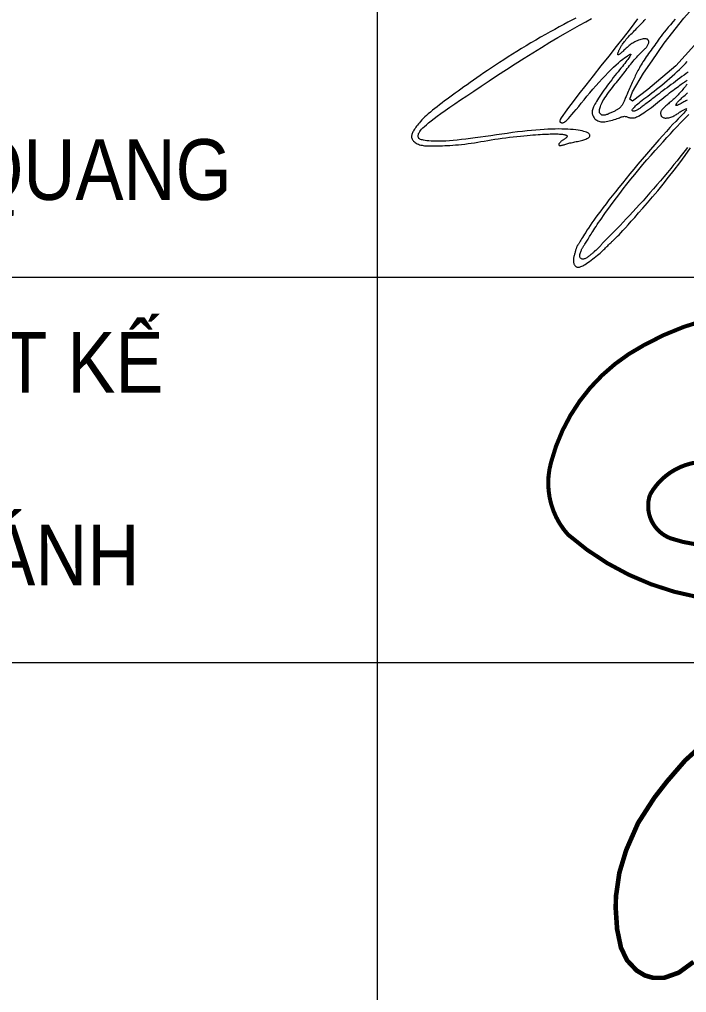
# Model space of a CAD drawing. Header units: millimetres. Extents: x 0 to 571985, y 0 to 2066666.
# Drawn here: x 568729.44 to 568738.02, y 2064994.55 to 2065007.06 of the extents above; entities that cross this region are included whole.
import ezdxf
from ezdxf.xclip import XClip

# ---------------------------------------------------------------- set-up
doc = ezdxf.new("R2010")
doc.units = ezdxf.units.MM
for name, pattern in [('ACAD_ISO10W100', [18.5, 12, -3, 0.5, -3]), ('CENTER', [3, 1.5, -0.5, 0.5, -0.5]), ('CENTER2', [1.125, 0.75, -0.125, 0.125, -0.125]), ('HIDDEN', [0.75, 0.5, -0.25]), ('Xref Grid (A1)$0$CENTER2', [1.125, 0.75, -0.125, 0.125, -0.125])]:
    doc.linetypes.add(name, pattern=pattern)
for name, color, linetype, lineweight in [('A-KY HIEU', 34, 'Continuous', 20), ('A-NET THAY', 125, 'Continuous', 18), ('A-TEXT', 7, 'Continuous', 18), ('boDnv', 54, 'Continuous', 25), ('E- RANH GIOI', 1, 'CENTER', 13)]:
    doc.layers.add(name, color=color, linetype=linetype, lineweight=lineweight)
for name, color, linetype in [('BoThamCo', 94, 'Continuous'), ('CDC.01.AXIS', 160, 'CENTER2'), ('ChiaLo', 128, 'CENTER'), ('datOlienke', 42, 'Continuous'), ('LogDg', 7, 'Continuous'), ('LoLK', 6, 'Continuous'), ('RANHGIOI', 2, 'HIDDEN'), ('TimDg', 222, 'Continuous'), ('ViaHeS', 32, 'Continuous'), ('Xref Grid (A1)$0$01.AXIS', 160, 'Xref Grid (A1)$0$CENTER2')]:
    doc.layers.add(name, color=color, linetype=linetype)
doc.styles.add('Arial', font='arial.ttf')
doc.styles.add('rms', font='romans.shx', dxfattribs={"width": 0.7, "bigfont": 'vns.shx'})
doc.linetypes.add('ADL', pattern='A,0.125,-0.15,["++",rms,S=0.5,R=0,X=0,Y=-0.2245],-1.35,1.125', length=2.75)

# ---------------------------------------------------------------- blocks, each defined once
blk = doc.blocks.new('dangquang')
for points in [[(-8.965, 4.068), (-9.061, 3.958), (-9.152, 3.85), (-9.238, 3.748), (-9.318, 3.65), (-9.392, 3.559), (-9.459, 3.474), (-9.52, 3.395), (-9.576, 3.321), (-9.628, 3.25), (-9.677, 3.183), (-9.724, 3.117), (-9.77, 3.052), (-9.816, 2.987), (-9.864, 2.921), (-9.912, 2.854), (-9.96, 2.787), (-10.008, 2.72), (-10.055, 2.653), (-10.101, 2.586), (-10.146, 2.521), (-10.188, 2.457), (-10.229, 2.395), (-10.266, 2.335), (-10.302, 2.276), (-10.336, 2.219), (-10.368, 2.163), (-10.398, 2.108), (-10.427, 2.054), (-10.454, 2.002), (-10.48, 1.95), (-10.505, 1.899), (-10.53, 1.848), (-10.554, 1.796), (-10.578, 1.744), (-10.602, 1.691), (-10.626, 1.636), (-10.651, 1.58), (-10.677, 1.521), (-10.704, 1.461), (-10.73, 1.401), (-10.757, 1.34), (-10.783, 1.281), (-10.808, 1.224), (-10.832, 1.169), (-10.855, 1.118), (-10.875, 1.071), (-10.895, 1.028), (-10.912, 0.988), (-10.929, 0.951), (-10.944, 0.917), (-10.959, 0.885), (-10.973, 0.855), (-10.986, 0.825), (-10.999, 0.797), (-11.013, 0.77), (-11.026, 0.743), (-11.039, 0.718), (-11.053, 0.694), (-11.067, 0.671), (-11.082, 0.65), (-11.097, 0.63), (-11.114, 0.611), (-11.131, 0.594), (-11.149, 0.578), (-11.169, 0.562), (-11.189, 0.548), (-11.211, 0.534), (-11.234, 0.52), (-11.258, 0.506), (-11.284, 0.492), (-11.31, 0.478), (-11.338, 0.463), (-11.367, 0.449), (-11.397, 0.434), (-11.428, 0.419), (-11.46, 0.404), (-11.492, 0.389), (-11.525, 0.374), (-11.558, 0.359), (-11.591, 0.345), (-11.624, 0.332), (-11.656, 0.32), (-11.687, 0.31), (-11.717, 0.303), (-11.745, 0.298), (-11.772, 0.296), (-11.796, 0.296), (-11.819, 0.3), (-11.839, 0.305), (-11.858, 0.313), (-11.875, 0.322), (-11.89, 0.333), (-11.904, 0.346), (-11.916, 0.36), (-11.926, 0.376), (-11.934, 0.393), (-11.939, 0.413), (-11.943, 0.436), (-11.943, 0.461), (-11.941, 0.49), (-11.936, 0.523), (-11.927, 0.56), (-11.916, 0.6), (-11.9, 0.644), (-11.881, 0.692), (-11.858, 0.744), (-11.831, 0.799), (-11.8, 0.856), (-11.764, 0.917), (-11.723, 0.981), (-11.679, 1.047), (-11.631, 1.114), (-11.581, 1.183), (-11.529, 1.252), (-11.476, 1.322), (-11.423, 1.39), (-11.369, 1.458), (-11.317, 1.523), (-11.266, 1.588), (-11.216, 1.651), (-11.167, 1.712), (-11.118, 1.773), (-11.071, 1.833), (-11.024, 1.893), (-10.978, 1.952), (-10.933, 2.011), (-10.889, 2.069), (-10.845, 2.128), (-10.8, 2.186), (-10.756, 2.243), (-10.711, 2.301), (-10.666, 2.358), (-10.619, 2.414), (-10.571, 2.47), (-10.523, 2.525), (-10.475, 2.579), (-10.427, 2.63), (-10.381, 2.679), (-10.337, 2.724), (-10.296, 2.766), (-10.258, 2.803), (-10.225, 2.836), (-10.194, 2.865), (-10.167, 2.89), (-10.143, 2.914), (-10.122, 2.936), (-10.102, 2.958), (-10.084, 2.981), (-10.067, 3.004), (-10.051, 3.03), (-10.036, 3.058), (-10.023, 3.087), (-10.013, 3.116), (-10.006, 3.144), (-10.002, 3.172), (-10.003, 3.199), (-10.008, 3.223), (-10.019, 3.244), (-10.035, 3.262), (-10.055, 3.277), (-10.081, 3.288), (-10.11, 3.296), (-10.143, 3.3), (-10.181, 3.3), (-10.221, 3.296), (-10.264, 3.288), (-10.31, 3.276), (-10.357, 3.261), (-10.405, 3.243), (-10.453, 3.223), (-10.5, 3.201), (-10.546, 3.178), (-10.589, 3.155), (-10.629, 3.132), (-10.667, 3.108), (-10.702, 3.085), (-10.735, 3.061), (-10.767, 3.036), (-10.797, 3.011), (-10.827, 2.986), (-10.857, 2.959), (-10.886, 2.931), (-10.916, 2.903), (-10.946, 2.874), (-10.975, 2.846), (-11.003, 2.818), (-11.031, 2.792), (-11.057, 2.767), (-11.083, 2.744), (-11.107, 2.724), (-11.13, 2.706), (-11.15, 2.691), (-11.169, 2.68), (-11.185, 2.672), (-11.198, 2.667), (-11.208, 2.667), (-11.216, 2.671), (-11.219, 2.679), (-11.22, 2.692), (-11.218, 2.707), (-11.213, 2.725), (-11.207, 2.746), (-11.199, 2.768), (-11.191, 2.79), (-11.182, 2.813), (-11.172, 2.836), (-11.162, 2.858), (-11.152, 2.881), (-11.141, 2.904), (-11.129, 2.927), (-11.117, 2.951), (-11.103, 2.976), (-11.088, 3.002), (-11.072, 3.03), (-11.053, 3.059), (-11.033, 3.09), (-11.01, 3.123), (-10.984, 3.158), (-10.955, 3.195), (-10.922, 3.235), (-10.886, 3.278), (-10.845, 3.325), (-10.801, 3.373), (-10.754, 3.423), (-10.706, 3.474), (-10.657, 3.524), (-10.608, 3.574), (-10.561, 3.623), (-10.515, 3.669), (-10.473, 3.712), (-10.433, 3.752), (-10.395, 3.789), (-10.36, 3.825), (-10.327, 3.858), (-10.296, 3.89), (-10.266, 3.922), (-10.237, 3.952), (-10.209, 3.981), (-10.182, 4.011), (-10.157, 4.039), (-10.132, 4.067)], [(-12.871, 4.111), (-13.021, 4.033), (-13.178, 3.949), (-13.344, 3.86), (-13.517, 3.767), (-13.695, 3.669), (-13.878, 3.567), (-14.064, 3.462), (-14.252, 3.355), (-14.441, 3.246), (-14.629, 3.136), (-14.814, 3.025), (-14.998, 2.914), (-15.178, 2.804), (-15.355, 2.693), (-15.529, 2.583), (-15.699, 2.475), (-15.864, 2.367), (-16.025, 2.261), (-16.18, 2.157), (-16.331, 2.055), (-16.477, 1.956), (-16.619, 1.858), (-16.756, 1.763), (-16.888, 1.67), (-17.016, 1.579), (-17.14, 1.491), (-17.26, 1.406), (-17.377, 1.322), (-17.49, 1.241), (-17.6, 1.162), (-17.708, 1.084), (-17.813, 1.007), (-17.916, 0.931), (-18.018, 0.856), (-18.119, 0.781), (-18.218, 0.707), (-18.314, 0.633), (-18.407, 0.561), (-18.496, 0.491), (-18.58, 0.422), (-18.659, 0.355), (-18.732, 0.29), (-18.799, 0.228), (-18.859, 0.168), (-18.913, 0.111), (-18.962, 0.056), (-19.007, 0.004), (-19.047, -0.045), (-19.084, -0.092), (-19.118, -0.136), (-19.149, -0.178), (-19.177, -0.218), (-19.203, -0.255), (-19.226, -0.291), (-19.247, -0.325), (-19.265, -0.358), (-19.281, -0.391), (-19.294, -0.422), (-19.305, -0.454), (-19.313, -0.485), (-19.318, -0.516), (-19.32, -0.547), (-19.317, -0.577), (-19.31, -0.607), (-19.299, -0.637), (-19.283, -0.667), (-19.261, -0.696), (-19.235, -0.724), (-19.204, -0.751), (-19.17, -0.777), (-19.132, -0.801), (-19.091, -0.823), (-19.047, -0.843), (-19.002, -0.859), (-18.955, -0.873), (-18.906, -0.884), (-18.856, -0.892), (-18.803, -0.898), (-18.748, -0.902), (-18.69, -0.905), (-18.63, -0.907), (-18.567, -0.908), (-18.5, -0.908), (-18.43, -0.908), (-18.356, -0.907), (-18.278, -0.906), (-18.195, -0.903), (-18.108, -0.9), (-18.015, -0.896), (-17.916, -0.891), (-17.812, -0.885), (-17.703, -0.878), (-17.589, -0.869), (-17.471, -0.859), (-17.35, -0.847), (-17.227, -0.834), (-17.101, -0.818), (-16.975, -0.801), (-16.848, -0.782), (-16.72, -0.761), (-16.591, -0.739), (-16.46, -0.716), (-16.327, -0.692), (-16.191, -0.669), (-16.052, -0.646), (-15.911, -0.625), (-15.765, -0.604), (-15.618, -0.585), (-15.47, -0.568), (-15.323, -0.551), (-15.178, -0.536), (-15.038, -0.522), (-14.904, -0.509), (-14.777, -0.498), (-14.659, -0.487), (-14.55, -0.478), (-14.447, -0.47), (-14.352, -0.463), (-14.262, -0.457), (-14.177, -0.451), (-14.097, -0.447), (-14.019, -0.443), (-13.945, -0.44), (-13.873, -0.438), (-13.804, -0.437), (-13.739, -0.437), (-13.676, -0.437), (-13.618, -0.438), (-13.563, -0.439), (-13.512, -0.442), (-13.466, -0.445), (-13.424, -0.448), (-13.385, -0.452), (-13.351, -0.457), (-13.321, -0.462), (-13.295, -0.468), (-13.272, -0.475), (-13.253, -0.482), (-13.237, -0.489), (-13.225, -0.497), (-13.216, -0.506), (-13.211, -0.515), (-13.208, -0.524), (-13.209, -0.534), (-13.212, -0.544), (-13.218, -0.554), (-13.226, -0.565), (-13.237, -0.576), (-13.25, -0.587), (-13.264, -0.599), (-13.28, -0.611), (-13.298, -0.624), (-13.317, -0.637), (-13.336, -0.65), (-13.356, -0.664), (-13.376, -0.678), (-13.397, -0.693), (-13.417, -0.708), (-13.436, -0.724), (-13.454, -0.739), (-13.472, -0.755), (-13.487, -0.77), (-13.501, -0.786), (-13.513, -0.802), (-13.523, -0.817), (-13.531, -0.831), (-13.536, -0.844), (-13.538, -0.856), (-13.537, -0.867), (-13.533, -0.875), (-13.525, -0.882), (-13.515, -0.887), (-13.501, -0.89), (-13.485, -0.892), (-13.465, -0.891), (-13.443, -0.888), (-13.419, -0.884), (-13.392, -0.878), (-13.363, -0.87), (-13.331, -0.861), (-13.298, -0.851), (-13.262, -0.839), (-13.224, -0.828), (-13.183, -0.816), (-13.141, -0.804), (-13.096, -0.792), (-13.049, -0.781), (-13.001, -0.77), (-12.951, -0.76), (-12.9, -0.75), (-12.848, -0.74), (-12.797, -0.729), (-12.746, -0.719), (-12.695, -0.708), (-12.645, -0.696), (-12.597, -0.683), (-12.552, -0.669), (-12.508, -0.655), (-12.468, -0.64), (-12.431, -0.623), (-12.399, -0.605), (-12.371, -0.587), (-12.347, -0.566), (-12.33, -0.545), (-12.318, -0.523), (-12.313, -0.501), (-12.315, -0.479), (-12.324, -0.456), (-12.341, -0.434), (-12.367, -0.412), (-12.401, -0.392), (-12.444, -0.372), (-12.495, -0.354), (-12.555, -0.336), (-12.622, -0.32), (-12.697, -0.305), (-12.78, -0.291), (-12.87, -0.279), (-12.966, -0.269), (-13.07, -0.26), (-13.18, -0.253), (-13.297, -0.247), (-13.419, -0.244), (-13.547, -0.243), (-13.681, -0.244), (-13.82, -0.247), (-13.965, -0.252), (-14.114, -0.26), (-14.27, -0.271), (-14.432, -0.284), (-14.602, -0.299), (-14.778, -0.317), (-14.962, -0.338), (-15.154, -0.361), (-15.355, -0.387), (-15.561, -0.415), (-15.772, -0.445), (-15.986, -0.475), (-16.199, -0.506), (-16.409, -0.536), (-16.616, -0.565), (-16.815, -0.592), (-17.006, -0.618), (-17.188, -0.641), (-17.362, -0.661), (-17.527, -0.679), (-17.684, -0.694), (-17.832, -0.706), (-17.972, -0.715), (-18.103, -0.721), (-18.227, -0.724), (-18.342, -0.724), (-18.448, -0.721), (-18.546, -0.717), (-18.635, -0.71), (-18.714, -0.702), (-18.783, -0.693), (-18.843, -0.684), (-18.892, -0.674), (-18.933, -0.663), (-18.966, -0.652), (-18.991, -0.64), (-19.011, -0.627), (-19.026, -0.613), (-19.038, -0.597), (-19.047, -0.58), (-19.054, -0.56), (-19.058, -0.538), (-19.06, -0.514), (-19.058, -0.487), (-19.051, -0.457), (-19.039, -0.424), (-19.021, -0.388), (-18.996, -0.348), (-18.963, -0.303), (-18.921, -0.255), (-18.869, -0.201), (-18.807, -0.141), (-18.734, -0.075), (-18.648, -0.003), (-18.549, 0.077), (-18.436, 0.164), (-18.308, 0.26), (-18.163, 0.365), (-18, 0.481), (-17.819, 0.607), (-17.617, 0.746), (-17.394, 0.898), (-17.148, 1.063), (-16.878, 1.244), (-16.583, 1.439), (-16.268, 1.647), (-15.937, 1.864), (-15.595, 2.087), (-15.247, 2.311), (-14.897, 2.534), (-14.55, 2.752), (-14.212, 2.961), (-13.886, 3.16), (-13.573, 3.346), (-13.275, 3.52), (-12.993, 3.682), (-12.727, 3.831), (-12.478, 3.967), (-12.248, 4.09)], [(-10.44, 4.082), (-10.586, 3.888), (-10.775, 3.642), (-11.01, 3.34), (-11.281, 2.995), (-11.576, 2.621), (-11.882, 2.233), (-12.187, 1.846), (-12.479, 1.475), (-12.744, 1.135), (-12.971, 0.841), (-13.151, 0.605), (-13.285, 0.423), (-13.381, 0.286), (-13.444, 0.189), (-13.481, 0.124), (-13.497, 0.082), (-13.499, 0.057), (-13.493, 0.042), (-13.484, 0.03), (-13.474, 0.02), (-13.461, 0.012), (-13.447, 0.006), (-13.431, 0.002), (-13.415, 0), (-13.397, 0), (-13.378, 0.002), (-13.357, 0.007), (-13.335, 0.015), (-13.31, 0.03), (-13.279, 0.051), (-13.244, 0.081), (-13.201, 0.122), (-13.15, 0.175), (-13.09, 0.242), (-13.019, 0.324), (-12.939, 0.42), (-12.851, 0.528), (-12.755, 0.646), (-12.652, 0.772), (-12.544, 0.904), (-12.431, 1.04), (-12.315, 1.178), (-12.196, 1.318), (-12.075, 1.456), (-11.955, 1.592), (-11.835, 1.724), (-11.717, 1.85), (-11.601, 1.971), (-11.49, 2.083), (-11.384, 2.186), (-11.285, 2.278), (-11.192, 2.36), (-11.106, 2.432), (-11.027, 2.495), (-10.957, 2.548), (-10.895, 2.592), (-10.841, 2.628), (-10.797, 2.655), (-10.762, 2.675), (-10.735, 2.688), (-10.717, 2.693), (-10.706, 2.692), (-10.703, 2.685), (-10.706, 2.671), (-10.714, 2.653), (-10.728, 2.629), (-10.746, 2.6), (-10.768, 2.566), (-10.795, 2.528), (-10.826, 2.486), (-10.861, 2.439), (-10.9, 2.388), (-10.943, 2.333), (-10.99, 2.274), (-11.04, 2.211), (-11.094, 2.145), (-11.15, 2.076), (-11.209, 2.004), (-11.269, 1.93), (-11.331, 1.852), (-11.394, 1.773), (-11.457, 1.692), (-11.52, 1.61), (-11.583, 1.526), (-11.645, 1.443), (-11.705, 1.36), (-11.764, 1.278), (-11.82, 1.197), (-11.873, 1.119), (-11.924, 1.045), (-11.97, 0.973), (-12.013, 0.906), (-12.052, 0.842), (-12.087, 0.783), (-12.118, 0.727), (-12.146, 0.675), (-12.169, 0.627), (-12.189, 0.582), (-12.204, 0.542), (-12.216, 0.505), (-12.224, 0.471), (-12.228, 0.439), (-12.229, 0.408), (-12.227, 0.379), (-12.222, 0.35), (-12.213, 0.32), (-12.202, 0.29), (-12.188, 0.259), (-12.171, 0.229), (-12.151, 0.199), (-12.129, 0.171), (-12.103, 0.144), (-12.074, 0.119), (-12.042, 0.097), (-12.007, 0.079), (-11.969, 0.063), (-11.928, 0.051), (-11.883, 0.043), (-11.836, 0.039), (-11.785, 0.038), (-11.731, 0.04), (-11.674, 0.047), (-11.613, 0.058), (-11.551, 0.072), (-11.487, 0.088), (-11.424, 0.107), (-11.362, 0.126), (-11.302, 0.146), (-11.247, 0.165), (-11.195, 0.184), (-11.15, 0.201), (-11.109, 0.215), (-11.073, 0.228), (-11.041, 0.238), (-11.012, 0.246), (-10.984, 0.251), (-10.958, 0.254), (-10.933, 0.253), (-10.907, 0.249), (-10.881, 0.242), (-10.855, 0.233), (-10.828, 0.224), (-10.8, 0.214), (-10.771, 0.205), (-10.741, 0.197), (-10.71, 0.192), (-10.678, 0.189), (-10.644, 0.189), (-10.607, 0.193), (-10.568, 0.201), (-10.527, 0.213), (-10.481, 0.23), (-10.432, 0.252), (-10.379, 0.279), (-10.321, 0.311), (-10.259, 0.349), (-10.193, 0.392), (-10.124, 0.439), (-10.051, 0.49), (-9.976, 0.545), (-9.899, 0.604), (-9.82, 0.665), (-9.739, 0.728), (-9.657, 0.793), (-9.575, 0.859), (-9.494, 0.925), (-9.414, 0.989), (-9.335, 1.053), (-9.26, 1.114), (-9.187, 1.171), (-9.119, 1.225), (-9.054, 1.274), (-8.993, 1.32), (-8.935, 1.363), (-8.88, 1.404), (-8.828, 1.441), (-8.779, 1.477), (-8.732, 1.51), (-8.687, 1.542), (-8.645, 1.572), (-8.605, 1.6), (-8.567, 1.627), (-8.532, 1.651), (-8.5, 1.673)], [(-8.496, 1.516), (-8.528, 1.474), (-8.562, 1.431), (-8.597, 1.388), (-8.632, 1.345), (-8.667, 1.303), (-8.704, 1.261), (-8.74, 1.219), (-8.778, 1.178), (-8.816, 1.138), (-8.854, 1.098), (-8.893, 1.058), (-8.932, 1.02), (-8.971, 0.982), (-9.01, 0.945), (-9.049, 0.91), (-9.087, 0.875), (-9.125, 0.841), (-9.162, 0.809), (-9.198, 0.778), (-9.232, 0.748), (-9.265, 0.72), (-9.297, 0.692), (-9.327, 0.666), (-9.355, 0.641), (-9.382, 0.617), (-9.407, 0.593), (-9.43, 0.571), (-9.451, 0.549), (-9.47, 0.528), (-9.486, 0.506), (-9.5, 0.485), (-9.513, 0.464), (-9.522, 0.442), (-9.53, 0.419), (-9.535, 0.396), (-9.537, 0.372), (-9.537, 0.349), (-9.534, 0.325), (-9.529, 0.303), (-9.521, 0.281), (-9.51, 0.262), (-9.496, 0.244), (-9.48, 0.228), (-9.46, 0.215), (-9.438, 0.204), (-9.414, 0.196), (-9.386, 0.191), (-9.357, 0.187), (-9.325, 0.187), (-9.291, 0.189), (-9.255, 0.194), (-9.217, 0.201), (-9.178, 0.21), (-9.138, 0.222), (-9.099, 0.236), (-9.059, 0.251), (-9.021, 0.268), (-8.984, 0.287), (-8.949, 0.307), (-8.915, 0.327), (-8.883, 0.349), (-8.853, 0.371), (-8.823, 0.392), (-8.793, 0.414), (-8.764, 0.434), (-8.735, 0.453), (-8.706, 0.471), (-8.677, 0.487), (-8.649, 0.502), (-8.621, 0.515), (-8.595, 0.526), (-8.57, 0.536), (-8.547, 0.545), (-8.526, 0.552), (-8.509, 0.557)], [(-8.512, 0.502), (-8.541, 0.47), (-8.58, 0.429), (-8.629, 0.378), (-8.69, 0.316), (-8.762, 0.243), (-8.846, 0.156), (-8.943, 0.056), (-9.051, -0.059), (-9.173, -0.19), (-9.307, -0.337), (-9.452, -0.498), (-9.605, -0.671), (-9.765, -0.853), (-9.93, -1.042), (-10.097, -1.235), (-10.263, -1.43), (-10.428, -1.625), (-10.588, -1.816), (-10.744, -2.004), (-10.894, -2.187), (-11.04, -2.366), (-11.18, -2.54), (-11.314, -2.709), (-11.442, -2.871), (-11.564, -3.028), (-11.679, -3.177), (-11.788, -3.32), (-11.89, -3.456), (-11.986, -3.585), (-12.075, -3.708), (-12.158, -3.824), (-12.235, -3.933), (-12.305, -4.035), (-12.369, -4.131), (-12.428, -4.219), (-12.48, -4.301), (-12.528, -4.376), (-12.57, -4.444), (-12.607, -4.505), (-12.639, -4.558), (-12.667, -4.604), (-12.69, -4.642), (-12.71, -4.675), (-12.727, -4.701), (-12.741, -4.724), (-12.753, -4.742), (-12.764, -4.759), (-12.773, -4.773), (-12.782, -4.787), (-12.791, -4.802), (-12.8, -4.817), (-12.808, -4.832), (-12.817, -4.849), (-12.825, -4.867), (-12.834, -4.886), (-12.842, -4.906), (-12.85, -4.929), (-12.859, -4.953), (-12.867, -4.978), (-12.874, -5.005), (-12.882, -5.033), (-12.89, -5.062), (-12.898, -5.092), (-12.906, -5.122), (-12.915, -5.153), (-12.923, -5.183), (-12.931, -5.214), (-12.939, -5.245), (-12.947, -5.275), (-12.953, -5.306), (-12.958, -5.336), (-12.962, -5.366), (-12.963, -5.396), (-12.963, -5.425), (-12.961, -5.453), (-12.957, -5.481), (-12.951, -5.508), (-12.943, -5.533), (-12.934, -5.557), (-12.923, -5.579), (-12.91, -5.598), (-12.897, -5.616), (-12.881, -5.631), (-12.864, -5.644), (-12.846, -5.654), (-12.826, -5.662), (-12.804, -5.666), (-12.78, -5.668), (-12.755, -5.667), (-12.727, -5.663), (-12.698, -5.656), (-12.665, -5.645), (-12.629, -5.631), (-12.59, -5.611), (-12.547, -5.588), (-12.5, -5.559), (-12.448, -5.525), (-12.391, -5.486), (-12.33, -5.442), (-12.267, -5.395), (-12.203, -5.347), (-12.14, -5.297), (-12.078, -5.247), (-12.019, -5.199), (-11.965, -5.154), (-11.916, -5.112), (-11.873, -5.074), (-11.833, -5.038), (-11.797, -5.005), (-11.764, -4.973), (-11.733, -4.943), (-11.703, -4.913), (-11.673, -4.883), (-11.643, -4.854), (-11.613, -4.824), (-11.583, -4.794), (-11.554, -4.765), (-11.525, -4.738), (-11.498, -4.711), (-11.472, -4.686), (-11.447, -4.664), (-11.424, -4.643), (-11.401, -4.622), (-11.377, -4.6), (-11.349, -4.574), (-11.316, -4.543), (-11.276, -4.503), (-11.228, -4.454), (-11.17, -4.393), (-11.1, -4.318), (-11.017, -4.229), (-10.922, -4.125), (-10.813, -4.004), (-10.69, -3.867), (-10.553, -3.712), (-10.401, -3.54), (-10.234, -3.348), (-10.051, -3.138), (-9.856, -2.91), (-9.65, -2.667), (-9.438, -2.41), (-9.221, -2.141), (-9.002, -1.862), (-8.786, -1.576), (-8.573, -1.283), (-8.368, -0.987)], [(-8.495, 0.89), (-8.541, 0.864), (-8.584, 0.84), (-8.624, 0.818), (-8.662, 0.798), (-8.696, 0.78), (-8.728, 0.763), (-8.757, 0.748), (-8.783, 0.735), (-8.807, 0.723), (-8.828, 0.713), (-8.848, 0.703), (-8.865, 0.696), (-8.88, 0.69), (-8.893, 0.685), (-8.904, 0.681), (-8.913, 0.679), (-8.921, 0.679), (-8.927, 0.68), (-8.931, 0.682), (-8.933, 0.687), (-8.934, 0.693), (-8.933, 0.701), (-8.93, 0.711), (-8.926, 0.722), (-8.919, 0.736), (-8.91, 0.752), (-8.899, 0.77), (-8.885, 0.789), (-8.868, 0.811), (-8.848, 0.834), (-8.824, 0.859), (-8.797, 0.886), (-8.767, 0.915), (-8.735, 0.946), (-8.699, 0.979), (-8.661, 1.014), (-8.621, 1.05), (-8.578, 1.089), (-8.533, 1.129), (-8.487, 1.171)], [(-8.449, 1.987), (-8.531, 1.931), (-8.614, 1.873), (-8.699, 1.812), (-8.784, 1.751), (-8.868, 1.688), (-8.953, 1.625), (-9.037, 1.562), (-9.12, 1.499), (-9.202, 1.437), (-9.284, 1.375), (-9.365, 1.314), (-9.444, 1.254), (-9.522, 1.196), (-9.597, 1.139), (-9.67, 1.084), (-9.74, 1.032), (-9.806, 0.983), (-9.868, 0.936), (-9.926, 0.892), (-9.978, 0.852), (-10.027, 0.815), (-10.071, 0.781), (-10.112, 0.749), (-10.151, 0.719), (-10.187, 0.691), (-10.222, 0.664), (-10.255, 0.639), (-10.289, 0.613), (-10.321, 0.589), (-10.353, 0.566), (-10.384, 0.545), (-10.414, 0.525), (-10.443, 0.507), (-10.47, 0.492), (-10.496, 0.48), (-10.52, 0.47), (-10.542, 0.464), (-10.562, 0.46), (-10.581, 0.458), (-10.597, 0.458), (-10.612, 0.46), (-10.625, 0.463), (-10.635, 0.468), (-10.644, 0.474), (-10.65, 0.482), (-10.653, 0.491), (-10.652, 0.502), (-10.648, 0.515), (-10.639, 0.532), (-10.626, 0.551), (-10.608, 0.574), (-10.584, 0.601), (-10.554, 0.632), (-10.519, 0.666), (-10.479, 0.703), (-10.433, 0.744), (-10.382, 0.787), (-10.325, 0.834), (-10.263, 0.884), (-10.195, 0.936), (-10.123, 0.991), (-10.045, 1.05), (-9.963, 1.112), (-9.877, 1.177), (-9.786, 1.246), (-9.692, 1.32), (-9.594, 1.398), (-9.493, 1.48), (-9.39, 1.565), (-9.286, 1.654), (-9.183, 1.743), (-9.081, 1.833), (-8.982, 1.922), (-8.888, 2.009), (-8.799, 2.094), (-8.716, 2.174), (-8.638, 2.252), (-8.565, 2.328), (-8.494, 2.404)], [(-8.486, -0.967), (-8.575, -1.087), (-8.672, -1.214), (-8.778, -1.35), (-8.892, -1.494), (-9.013, -1.643), (-9.14, -1.797), (-9.271, -1.955), (-9.406, -2.115), (-9.542, -2.275), (-9.68, -2.436), (-9.817, -2.595), (-9.954, -2.751), (-10.09, -2.906), (-10.225, -3.058), (-10.36, -3.208), (-10.493, -3.355), (-10.625, -3.498), (-10.756, -3.638), (-10.885, -3.774), (-11.01, -3.906), (-11.131, -4.03), (-11.245, -4.147), (-11.35, -4.254), (-11.445, -4.35), (-11.529, -4.433), (-11.598, -4.502), (-11.653, -4.557), (-11.694, -4.598), (-11.725, -4.629), (-11.746, -4.65), (-11.76, -4.665), (-11.77, -4.675), (-11.777, -4.684), (-11.784, -4.692), (-11.792, -4.703), (-11.802, -4.715), (-11.813, -4.729), (-11.826, -4.744), (-11.839, -4.76), (-11.853, -4.778), (-11.868, -4.795), (-11.884, -4.813), (-11.899, -4.831), (-11.915, -4.848), (-11.931, -4.865), (-11.948, -4.882), (-11.964, -4.898), (-11.98, -4.914), (-11.997, -4.93), (-12.013, -4.944), (-12.028, -4.959), (-12.044, -4.972), (-12.059, -4.985), (-12.073, -4.997), (-12.085, -5.007), (-12.097, -5.017), (-12.107, -5.025), (-12.115, -5.033), (-12.122, -5.038), (-12.127, -5.043), (-12.132, -5.048), (-12.136, -5.052), (-12.142, -5.058), (-12.149, -5.065), (-12.158, -5.073), (-12.17, -5.084), (-12.185, -5.098), (-12.203, -5.114), (-12.224, -5.133), (-12.247, -5.153), (-12.272, -5.174), (-12.298, -5.195), (-12.325, -5.217), (-12.352, -5.239), (-12.379, -5.259), (-12.407, -5.279), (-12.434, -5.297), (-12.461, -5.313), (-12.488, -5.326), (-12.515, -5.338), (-12.541, -5.346), (-12.567, -5.351), (-12.592, -5.352), (-12.617, -5.349), (-12.639, -5.343), (-12.66, -5.333), (-12.678, -5.319), (-12.693, -5.302), (-12.704, -5.281), (-12.711, -5.256), (-12.713, -5.228), (-12.71, -5.197), (-12.705, -5.164), (-12.696, -5.13), (-12.686, -5.096), (-12.674, -5.063), (-12.662, -5.031), (-12.65, -5.002), (-12.638, -4.977), (-12.627, -4.953), (-12.616, -4.932), (-12.605, -4.911), (-12.593, -4.891), (-12.58, -4.869), (-12.566, -4.846), (-12.55, -4.821), (-12.532, -4.792), (-12.511, -4.76), (-12.489, -4.725), (-12.465, -4.688), (-12.44, -4.648), (-12.414, -4.606), (-12.386, -4.562), (-12.358, -4.517), (-12.328, -4.47), (-12.298, -4.422), (-12.267, -4.372), (-12.233, -4.318), (-12.198, -4.262), (-12.159, -4.203), (-12.118, -4.139), (-12.074, -4.071), (-12.026, -3.998), (-11.973, -3.92), (-11.914, -3.834), (-11.85, -3.74), (-11.777, -3.637), (-11.696, -3.523), (-11.606, -3.398), (-11.505, -3.26), (-11.394, -3.11), (-11.272, -2.947), (-11.141, -2.775), (-11.003, -2.595), (-10.858, -2.409), (-10.707, -2.218), (-10.552, -2.026), (-10.394, -1.833), (-10.234, -1.642), (-10.073, -1.453), (-9.913, -1.268), (-9.753, -1.087), (-9.597, -0.912), (-9.443, -0.743), (-9.295, -0.581), (-9.152, -0.427), (-9.016, -0.282), (-8.887, -0.146), (-8.764, -0.017), (-8.646, 0.103), (-8.533, 0.217), (-8.425, 0.324)]]:
    blk.add_lwpolyline(points)
for points in [[(-6.788, 4.97), (-7.202, 4.355), (-7.577, 3.746), (-8.209, 3.046), (-8.941, 2.234), (-10.04, 1.307), (-10.642, 0.855), (-10.744, 0.925), (-10.639, 1.218), (-10.215, 1.948), (-9.865, 2.432), (-9.403, 3.12), (-8.623, 4.107), (-7.963, 4.868), (-7.151, 5.597), (-6.616, 5.906), (-6.47, 5.897), (-6.428, 5.763), (-6.47, 5.566), (-6.603, 5.339)], [(-8.209, 3.046), (-8.941, 2.234), (-10.04, 1.307), (-10.642, 0.855), (-10.744, 0.925), (-10.639, 1.218), (-10.215, 1.948), (-9.865, 2.432), (-9.403, 3.12), (-8.623, 4.107), (-7.963, 4.868), (-7.151, 5.597), (-6.616, 5.906), (-6.47, 5.897), (-6.428, 5.763), (-6.47, 5.566), (-6.603, 5.339), (-6.788, 4.97), (-7.202, 4.355), (-7.577, 3.746)], [(-6.616, 5.906), (-6.47, 5.897), (-6.428, 5.763), (-6.47, 5.566), (-6.603, 5.339), (-6.788, 4.97), (-7.202, 4.355), (-7.577, 3.746), (-8.209, 3.046), (-8.941, 2.234), (-10.04, 1.307), (-10.642, 0.855), (-10.744, 0.925), (-10.639, 1.218), (-10.215, 1.948), (-9.865, 2.432), (-9.403, 3.12), (-8.623, 4.107), (-7.963, 4.868), (-7.151, 5.597)]]:
    blk.add_lwpolyline(points, close=True)
blk = doc.blocks.new('cky a khanh')
at = {"const_width": 12}
blk.add_lwpolyline([(0, 0), (-111.5, -457.3), (-137.5, -564), (-196.7, -861.6), (-199.2, -880.6), (-186.5, -873.7), (-179.6, -775.6, -0.159444), (-637, -580.5, -0.254994), (-687.2, -367.2, -0.211053), (-412.8, -19.9, -0.128827), (-35.8, 80.5, -0.202824), (258.9, -39.6, -0.314739), (301.7, -266.7, -0.238263), (-34.1, -575.3, -0.194715), (-332.2, -591.9, -0.407273), (-393.5, -462.3, -0.23522), (-253.6, -366.3, -0.122237), (-92.1, -377.6, -0.150645), (86.5, -516.5), (168, -632), (252.6, -724.3, 0.300479), (352.1, -724.3, 0.146899), (479.6, -514.2), (637.4, 59.4, 0.145963), (634.4, 89.4, 0.443861), (619.8, 87.9), (508, -425.5), (455, -714.1, -0.604131), (440, -703.9), (514.8, -486.8, -0.694987), (529.4, -491.1, 0.116033), (507, -547.7, 0.11841), (496.8, -690.9, 0.126138), (567.9, -593.2, 0.014971), (610.8, -497.8, 0.758818), (593.4, -488.9, 0.081744), (567.9, -593.2, 0.043618), (568.9, -666.2, 0.560191), (590, -666.2, 0.092156), (669.5, -502.3), (728.3, -316.1), (806.4, -68.2, 0.145214), (816.9, 46.7, 0.68409), (807.9, 49.1, 0.11679), (767.4, -0.7, 0.013375), (722.8, -196.1), (686.9, -447.4), (682.4, -629.3, 0.199207), (690.7, -663.4, 0.103104), (710.3, -682.5, 0.219077), (740.3, -649.9), (774.9, -580.3, 0.581339), (766.2, -565.8, 0.380063), (758.3, -570.2), (764.7, -691, 0.132908), (802.8, -736.3, 0.198054), (868.1, -736.3, 0.098218), (953.1, -555), (989, -437.8), (1001.9, -356.5), (1007.6, -315.6), (997, -298.4)], format="xyb", dxfattribs=at)
blk = doc.blocks.new('A$C33BC4D2A')
at = {"ltscale": 3, "const_width": 0.14}
blk.add_lwpolyline([(393.903, -213.56), (393.455, -213.886), (393.011, -214.044), (392.681, -214.044), (392.427, -213.972), (392.179, -213.823), (391.889, -213.515), (391.704, -213.136), (391.586, -212.569), (391.545, -211.964), (391.549, -211.588), (391.654, -210.86), (391.862, -210.173), (392.222, -209.353), (392.716, -208.585), (393.101, -208.091), (393.649, -207.457), (394.2, -206.96)], dxfattribs=at)
at = {"layer": 'A-KY HIEU', "color": 0}
for p, q in [((384.324, -239.535), (384.324, -181.132)), ((353.662, -192.813), (414.985, -192.813)), ((353.662, -204.493), (414.985, -204.493))]:
    blk.add_line(p, q, dxfattribs=at)
at = {"layer": 'A-TEXT'}
for name, p, xscale, yscale, zscale in [('dangquang', (400.264, -188.141), 0.7716810816000003, 0.7716810816000003, 0.7716810816000003), ('cky a khanh', (396.606, -194.681), 0.0102204, 0.0102204, 0.0102204)]:
    blk.add_blockref(name, p, dxfattribs=dict(at, xscale=xscale, yscale=yscale, zscale=zscale))
at = {"layer": 'A-TEXT', "style": 'Arial', "width": 0.85}
for s, p in [('NGUYỄN ĐĂNG QUANG', (355.024, -190.477)), ('CHỦ NHIỆM THIẾT KẾ', (355.024, -196.317)), ('TRỊNH HỒNG KHÁNH', (355.024, -202.157))]:
    blk.add_text(s, height=1.83967, dxfattribs=at).set_placement(p)
blk = doc.blocks.new('NEN')
at = {"layer": 'boDnv', "color": 10, "linetype": 'ADL', "ltscale": 0.25}
for points in [[(263.053, -132.006), (256.939, -119.782), (251.208, -118.07), (145.657, -179.397), (154.7, -194.961)], [(270.404, -156.648), (272.264, -150.423), (266.19, -138.279), (158.216, -201.014), (167.259, -216.577)]]:
    blk.add_lwpolyline(points, close=True, dxfattribs=at)
at = {"layer": 'BoThamCo'}
for points in [[(236.234, -85.111), (141.352, -140.641, 0.413287), (141.173, -141.324, 0.415141), (141.857, -141.504), (236.739, -85.974, -0.433604), (246.185, -88.78), (251.146, -98.698, 0.432664), (251.844, -98.907, 0.396001), (252.04, -98.251), (247.08, -88.333, 0.433604)], [(274.126, -178.484, 1), (272.368, -175.457), (138.589, -253.186, -0.013452), (91.443, -278.907, 0.999991), (93.036, -282.024, 0.013452), (140.347, -256.212)]]:
    blk.add_lwpolyline(points, format="xyb", close=True, dxfattribs=at)
at = {"layer": 'ChiaLo', "ltscale": 5}
for points in [[(264.367, -132.399), (154.337, -196.328)], [(266.608, -136.879), (156.849, -200.651)], [(199.753, -198.854), (189.706, -181.561)], [(194.566, -201.868), (184.518, -184.575)], [(189.378, -204.882), (179.33, -187.589)]]:
    blk.add_lwpolyline(points, dxfattribs=at)
at = {"layer": 'datOlienke'}
for points in [[(264.367, -132.399), (257.64, -118.948), (251.08, -116.988), (144.29, -179.035), (154.337, -196.328)], [(271.249, -157.314), (273.336, -150.33), (266.608, -136.879), (156.849, -200.651), (166.897, -217.944)]]:
    blk.add_lwpolyline(points, close=True, dxfattribs=at)
at = {"layer": 'LogDg'}
for points in [[(34.296, -348.766, -0.124666), (14.114, -339.771, 0.262937), (-5.331, -336.771, -0.009345), (-40.959, -349.473), (-145.868, -384.68, 0.405257), (-155.456, -403.235), (-146.557, -432.72), (-158.046, -436.187), (-166.572, -407.936, 0.423227), (-185.704, -398.049), (-272.077, -427.035, 0.40652), (-277.181, -436.964), (-262.947, -483.397), (-271.552, -486.035), (-285.593, -440.232, 0.421949), (-295.787, -434.992), (-422.26, -477.436, 0.346831), (-427.684, -485.726), (-426.662, -497.249, 0.109851), (-417.21, -527.045), (-422.398, -530.058, -0.109851), (-432.639, -497.779), (-433.194, -491.512, 0.484967), (-443.708, -484.634), (-484.199, -498.222, 0.36701), (-492.228, -511.51), (-484.402, -560.012), (-490.326, -560.967), (-497.433, -516.92, 0.457512), (-512.889, -507.388), (-525.337, -511.314, 0.375227), (-533.554, -524.795, 0.049445), (-523.248, -562.118), (-518.404, -576.577), (-525.515, -578.96), (-530.307, -564.659, -0.044276), (-540.221, -530.036, 0.448349), (-555.614, -520.863), (-568.853, -525.038), (-576.072, -502.149), (-552.391, -494.681, 0.333336), (-544.003, -482.976), (-545.865, -397.305, 0.120559), (-569.998, -307.198), (-621.979, -219.712, 0.334943), (-635.359, -214.239), (-686.931, -227.855), (-689.803, -216.977), (-647.957, -205.93, 0.498191), (-640.704, -188.198), (-654.378, -165.183, -0.144979), (-668.853, -108.061), (-659.845, 118.23, 0.428088), (-671.924, 130.707), (-689.222, 130.58), (-689.305, 141.83), (-670.344, 141.969, 0.400474), (-658.442, 153.492), (-657.828, 168.904), (-656.06, 189.374), (-648.588, 188.728), (-650.341, 168.432), (-650.889, 154.678, 0.425345), (-638.921, 142.201), (-621.613, 142.328, 0.402651), (-609.707, 153.94), (-609.387, 163.859, -0.019867), (-608.227, 179.942), (-606.8, 192.652), (-600.838, 191.983), (-602.264, 179.273, 0.019867), (-603.39, 163.665), (-603.676, 154.802, 0.425871), (-591.594, 142.415), (-548.362, 142.733), (-548.28, 131.483), (-592.887, 131.155, 0.401789), (-604.791, 119.578), (-607.754, 35.571, -0.005984), (-607.983, 30.718, 0.462462), (-599.177, 22.287), (-555.377, 26.801), (-554.762, 20.832), (-603.242, 15.836, 0.355613), (-610.381, 8.689), (-613.794, -24.838, 0.475348), (-605.015, -33.606), (-508.268, -23.636, 0.016072), (-476.806, -19.368, 0.37392), (-470.138, -11.259), (-470.705, 9.348), (-464.707, 9.513), (-464.235, -7.648, 0.461916), (-454.747, -15.288), (-421.581, -8.993, 0.020567), (-382.015, 0.216), (-299.764, 22.963, 0.415004), (-292.798, 35.293), (-296.969, 50.218), (-285.412, 53.448), (-281.218, 38.439, 0.413423), (-268.921, 31.492), (-169.968, 58.858, 0.427702), (-164.496, 69.052), (-169.623, 84.754), (-163.92, 86.616), (-158.479, 69.956, 0.400853), (-148.742, 64.729), (-123.897, 71.6, 0.437327), (-113.795, 91.173), (-114.462, 93.013), (-128.551, 136.154), (-105.736, 143.605), (-91.769, 100.833), (-90.91, 98.466, 0.429754), (-70.957, 89.772, 0.001079), (-63.934, 92.766, 0.001474), (-62.342, 93.454), (-47.534, 99.909, 0.386536), (-43.126, 109.726), (-48.301, 125.574), (-42.598, 127.436), (-38.076, 113.59, 0.442444), (-27.275, 108.739), (111.617, 169.28, 0.414214), (115.754, 179.811), (109.361, 194.478), (114.861, 196.875), (121.255, 182.208, 0.414214), (131.785, 178.071), (252.97, 230.894), (276.872, 241.312), (291.579, 249.057, 0.419837), (295.267, 261.365), (290.95, 269.196), (301.459, 274.99), (306.058, 266.648, 0.408717), (318.136, 263.031), (326.546, 267.464), (332.148, 256.836), (324.233, 252.656, 0.419466), (320.555, 240.352), (397.092, 101.523, 0.433643), (408.413, 98.649), (440.787, 119.386), (444.023, 114.334), (410.428, 92.813, 0.395048), (407.737, 82.215), (451.056, 3.639, -0.005576), (472.219, -35.781, 0.422017), (490.066, -41.118), (502.995, -33.918), (514.672, -54.886), (500.295, -62.892, 0.404193), (495.052, -80.181), (502.502, -94.711), (491.824, -100.186), (485.095, -87.061, 0.424556), (467.192, -81.64), (316.164, -165.913), (307.211, -171.115, 0.396001), (304.075, -181.611), (326.147, -225.742), (318.098, -229.768), (296.726, -187.038, 0.432664), (285.552, -183.699), (178.072, -246.148, 0.389772), (174.86, -256.488), (194.1, -297.126), (188.677, -299.693), (170.231, -260.733, 0.439085), (158.982, -257.239), (145.496, -265.075, -0.013452), (97.701, -291.151, 0.262926), (86.853, -307.563, -0.162068), (76.015, -333.842, 0.270323), (72.318, -353.653), (79.981, -375.074), (57.383, -383.157), (49.72, -361.737, 0.270325), (34.296, -348.766)], [(236.107, -84.895), (141.226, -140.425, 0.413287), (140.956, -141.449, 0.415141), (141.984, -141.72), (236.865, -86.19, -0.433604), (245.962, -88.892), (250.922, -98.81, 0.432664), (251.97, -99.123, 0.396001), (252.264, -98.139), (247.303, -88.221, 0.433604), (236.107, -84.895)], [(49.536, -260.065, -0.269945), (34.095, -247.153), (22.999, -216.476, -0.362457), (26.499, -206.84), (119.685, -152.625, -0.414384), (136.095, -156.969), (142.222, -167.514, 0.414214), (153.158, -170.413), (250.593, -113.801, -0.432664), (261.767, -117.14), (278.799, -151.193, -0.396001), (275.663, -161.688), (133.439, -244.323, -0.012999), (88.371, -268.964, -0.278117), (67.767, -267.557, 0.110848), (49.536, -260.065)]]:
    blk.add_lwpolyline(points, format="xyb", dxfattribs=at)
blk.add_lwpolyline([(274.252, -178.7, 1), (272.242, -175.241), (138.463, -252.969, -0.013452), (91.329, -278.685, 0.999992), (93.15, -282.246, 0.013452), (140.473, -256.428)], format="xyb", close=True, dxfattribs=at)
at = {"layer": 'LoLK'}
for points in [[(194.894, -178.547), (189.706, -181.561), (199.753, -198.854), (204.941, -195.84)], [(189.706, -181.561), (184.518, -184.575), (194.566, -201.868), (199.753, -198.854)], [(184.518, -184.575), (179.33, -187.589), (189.378, -204.882), (194.566, -201.868)], [(179.33, -187.589), (174.142, -190.604), (184.19, -207.897), (189.378, -204.882)]]:
    blk.add_lwpolyline(points, close=True, dxfattribs=at)
at = {"layer": 'RANHGIOI', "color": 1, "ltscale": 9, "const_width": 1}
blk.add_lwpolyline([(460, -51.299, 0.006594), (435.293, -5.051), (303.078, 234.769), (284.672, 225.077), (-55.993, 76.586), (-56.839, 76.223, -0.005137), (-90.743, 62.093), (-377.217, -17.133, -0.020567), (-418.225, -26.678), (-463.443, -35.259, -0.021218), (-506.422, -41.541), (-623.638, -53.62), (-626.464, -70.884, 0.128574), (-620.42, -135.36), (-615.505, -148.86, 0.039408), (-607.143, -167.188), (-594.172, -190.555), (-547.57, -259.493, -0.11987), (-522.704, -326.397), (-507.917, -451.947), (-504.475, -473.277), (-499.271, -471.636), (-50.48, -321.024, 0.050684), (130.425, -239.135), (301.319, -139.843)], format="xyb", close=True, dxfattribs=at)
at = {"layer": 'TimDg', "linetype": 'ACAD_ISO10W100', "ltscale": 0.75}
for points in [[(-618.456, -41.023), (-507.652, -29.604, 0.021218), (-465.681, -23.47), (-420.462, -14.888, 0.020567), (-380.415, -5.567), (-94.607, 73.475, 0.005041), (-61.569, 87.252, 0.001474), (-59.945, 87.954), (279.472, 235.9), (307.904, 250.872)], [(-358.633, -282.039), (-15.318, -166.825, 0.050829), (-9.777, -164.314), (222.735, -29.039)]]:
    blk.add_lwpolyline(points, format="xyb", dxfattribs=at)
for points in [[(335.549, -254.599), (124.099, 168.176)], [(9.149, -213.464), (246.062, -75.628)]]:
    blk.add_lwpolyline(points, dxfattribs=at)
at = {"layer": 'ViaHeS', "elevation": 0}
blk.add_lwpolyline([(-483.362, -504.27), (-441.21, -490.124), (-436.029, -493.514), (-435.627, -498.044, 0.109851), (-424.993, -531.564), (-414.615, -525.539, -0.109851), (-423.674, -496.984), (-424.342, -489.445), (-420.001, -483.006), (-295.249, -441.14), (-289.043, -444.33), (-275.854, -487.354), (-258.645, -482.078), (-271.972, -438.601), (-268.698, -432.23), (-181.634, -403.012), (-172.975, -407.486), (-163.79, -437.92), (-140.813, -430.986), (-150.211, -399.847), (-145.597, -390.918), (-39.026, -355.153, 0.008545), (-6.235, -343.522, -0.249193), (12.375, -345.964, 0.09975), (30.772, -354.181, -0.256949), (45.215, -366.957), (51.733, -385.178), (85.63, -373.053), (79.112, -354.831, -0.256949), (82.174, -335.793, 0.136918), (92.607, -310.438, -0.249193), (103.308, -295.017, 0.012659), (148.511, -270.262), (162.157, -262.333), (168.62, -264.341), (185.966, -300.977), (196.811, -295.842), (179.033, -258.291), (181.216, -251.26), (287.384, -189.574), (293.944, -191.534), (314.073, -231.781), (330.172, -223.729), (309.538, -182.474), (311.625, -175.49), (319.134, -171.127), (408.277, -121.386), (412.274, -122.589), (434.351, -165.321), (442.347, -161.19), (420.137, -118.201), (421.38, -114.074), (470.335, -86.758), (479.641, -89.576), (486.485, -102.924), (507.841, -91.973), (500.499, -77.654), (503.421, -68.019), (517.591, -60.128), (500.076, -28.676), (486.971, -35.974), (477.625, -33.17, 0.0056), (456.311, 6.536), (412.324, 86.322), (414.12, 93.398), (444.832, 113.071), (439.977, 120.649), (409.766, 101.296), (403.142, 102.978), (327.714, 239.794), (330.524, 249.193), (334.945, 251.528), (323.749, 272.772), (318.926, 270.23), (309.354, 273.096), (306.713, 277.887), (285.696, 266.299), (288.11, 261.921), (285.295, 252.529), (274.271, 246.724), (129.387, 183.571), (122.806, 186.157), (117.612, 198.074), (106.611, 193.279), (111.806, 181.362), (109.22, 174.781), (26.33, 138.65), (-29.869, 114.154), (-36.004, 116.909), (-39.746, 128.368), (-51.153, 124.642), (-47.055, 112.092), (-50.086, 105.341), (-75.921, 94.08), (-84.511, 97.937), (-100.033, 145.467), (-134.254, 134.292), (-118.657, 86.529), (-123.231, 78.009), (-150.258, 70.535), (-156.629, 73.955), (-161.068, 87.547), (-172.475, 83.822), (-168.207, 70.753), (-171.474, 64.667), (-269.546, 37.545), (-275.711, 41.028), (-279.634, 55.063), (-302.748, 48.603), (-298.843, 34.63), (-302.316, 28.482), (-383.614, 5.999, -0.020567), (-422.7, -3.099), (-456.246, -9.465), (-461.296, -5.399), (-461.708, 9.595), (-473.703, 9.265), (-473.239, -7.637), (-478.028, -13.489, -0.015955), (-508.883, -17.667), (-606.147, -27.691), (-610.614, -23.229), (-607.49, 7.461), (-602.01, 12.947), (-554.455, 17.848), (-555.685, 29.785), (-600.448, 25.172), (-605.043, 29.645, 0.007073), (-604.756, 35.466), (-601.912, 116.095), (-594.665, 123.142), (-548.221, 123.483), (-548.421, 150.733), (-593.42, 150.402), (-600.493, 157.35, -0.027886), (-599.283, 178.939), (-597.857, 191.648), (-609.782, 192.987), (-611.208, 180.277, 0.019867), (-612.385, 163.955), (-612.597, 157.389), (-619.823, 150.342), (-639.316, 150.198), (-646.998, 158.133), (-646.598, 168.196), (-644.852, 188.405), (-659.796, 189.697), (-661.572, 169.14), (-662.014, 158.023), (-670.332, 149.97), (-689.364, 149.83), (-689.163, 122.58), (-671.417, 122.71), (-663.736, 114.776), (-672.6, -107.912, 0.144979), (-657.602, -167.099), (-644.687, -188.836), (-648.335, -197.756), (-691.845, -209.242), (-684.889, -235.59), (-633.86, -222.118), (-622.039, -226.953), (-573.255, -309.058, -0.120474), (-549.614, -397.387), (-547.842, -478.902), (-555.298, -489.306), (-577.876, -496.427), (-567.048, -530.76), (-552.743, -526.248), (-543.713, -531.719, 0.042979), (-533.836, -565.928), (-529.071, -580.151), (-514.848, -575.386), (-519.719, -560.846, -0.045576), (-529.315, -527.166), (-523.005, -516.87), (-508.247, -512.215), (-500.456, -517.02), (-493.287, -561.445), (-481.44, -559.534), (-488.883, -513.408), (-483.362, -504.27)], format="xyb", dxfattribs=at)
at = {"layer": 'ViaHeS', "linetype": 'HIDDEN', "ltscale": 5}
blk.add_lwpolyline([(145.415, -139.712), (143.963, -146.355), (239.391, -90.505, -0.433604), (241.49, -91.128), (246.155, -100.457), (247.855, -92.678)], format="xyb", dxfattribs=at)
at = {"layer": 'ViaHeS'}
blk.add_lwpolyline([(271.249, -157.314), (273.336, -150.33), (257.64, -118.948), (251.08, -116.988), (144.29, -179.035), (131.629, -157.245), (122.062, -154.713), (31.359, -207.484), (28.737, -214.7), (38.583, -241.923, 0.256594), (53.045, -254.642, -0.085173), (69.006, -261.184, 0.265195), (88.812, -261.986, 0.012088), (130.425, -239.135)], format="xyb", close=True, dxfattribs=at)
blk.add_lwpolyline([(266.608, -136.879), (264.367, -132.399), (154.337, -196.328), (156.849, -200.651)], close=True, dxfattribs=at)
blk = doc.blocks.new('NEN B')
at = {"layer": 'datOlienke'}
for points in [[(6.567, 25), (7.507, 40.01), (2.82, 45), (-120.687, 45), (-120.687, 25)], [(0, 0), (5.313, 4.99), (6.253, 20), (-120.687, 20), (-120.687, 0)]]:
    blk.add_lwpolyline(points, close=True, dxfattribs=at)
at = {"layer": 'LoLK'}
for points in [[(-94.687, 20), (-100.687, 20), (-100.687, 0), (-94.687, 0)], [(-88.687, 20), (-94.687, 20), (-94.687, 0), (-88.687, 0)], [(-82.687, 20), (-88.687, 20), (-88.687, 0), (-82.687, 0)], [(-76.687, 20), (-82.687, 20), (-82.687, 0), (-76.687, 0)]]:
    blk.add_lwpolyline(points, close=True, dxfattribs=at)
blk = doc.blocks.new('A$C758D662A')
at = {"linetype": 'HIDDEN', "ltscale": 500}
for radius in [300, 200]:
    blk.add_circle((0, 0), radius, dxfattribs=at)
at = {"layer": 'CDC.01.AXIS', "ltscale": 200}
for p, q in [((0, 437), (0, -437)), ((437, 0), (-437, 0))]:
    blk.add_line(p, q, dxfattribs=at)
blk = doc.blocks.new('pile Plan')
at = {"xscale": 0.5, "yscale": 0.5, "zscale": 0.5}
for p in [(340, 9630), (340, 8730), (340, 5040), (5440.000004, 5040), (340, 4140), (5440.000004, 4140), (340, -1), (5440.000004, -1)]:
    blk.add_blockref('A$C758D662A', p, dxfattribs=at)
blk = doc.blocks.new('A1 - 2')
at = {"layer": 'Xref Grid (A1)$0$01.AXIS', "ltscale": 500}
for p, q in [((5.89, -1.086), (5.89, -18.434)), ((0.11, -12.39), (5.89, -12.39)), ((0.11, -16.89), (5.89, -16.89))]:
    blk.add_line(p, q, dxfattribs=at)
at = {"xscale": 0.001, "yscale": 0.001, "zscale": 0.001}
blk.add_blockref('pile Plan', (0.11, -16.89), dxfattribs=at)
blk = doc.blocks.new('A5 - 2')
at = {"layer": 'Xref Grid (A1)$0$01.AXIS', "ltscale": 500}
for p, q in [((0.11, -1.086), (0.11, -18.434)), ((5.89, -1.086), (5.89, -18.434)), ((0.11, -7.62), (5.89, -7.62)), ((0.11, -12.39), (5.89, -12.39)), ((0.11, -16.89), (5.89, -16.89))]:
    blk.add_line(p, q, dxfattribs=at)
at = {"xscale": 0.001, "yscale": 0.001, "zscale": 0.001}
blk.add_blockref('pile Plan', (0.11, -16.89), dxfattribs=at)

msp = doc.modelspace()

# ---------------------------------------------------------------- block references
at = {"layer": 'E- RANH GIOI', "xscale": 0.4242857142857144, "yscale": 0.4242857142857144, "zscale": 0.4242857142857144}
msp.add_blockref('A$C33BC4D2A', (568570.984, 2065085.556, 0), dxfattribs=at)

# ---------------------------------------------------------------- next in the draw order: block references
at = {"layer": 'boDnv', "extrusion": (-2.4685e-06, 4.62064e-06, 1)}
ref = msp.add_blockref('NEN', (568346.975, 2065358.322, 8.14), dxfattribs=at)
XClip(ref).set_block_clipping_path([(230.8471072778, -72.8969436616), (422.803739963, 89.5723749669)])

# ---------------------------------------------------------------- next in the draw order: block references
ref = msp.add_blockref('NEN', (568544.928, 2065197.155, 8.139), dxfattribs=at)
XClip(ref).set_block_clipping_path([(32.8938420893, -97.8240763277), (224.8504747745, 64.6452423008)])

# ---------------------------------------------------------------- next in the draw order: block references
at = {"layer": 'A-NET THAY', "extrusion": (-2.4685e-06, 4.62064e-06, 1)}
ref = msp.add_blockref('A1 - 2', (568719.07, 2065006.551, 8.139), dxfattribs=dict(at, rotation=30.15743676244771))
XClip(ref).set_block_clipping_path([(-75.5197237874, 151.1818040751), (90.4552410485, 54.7470599238), (172.0762142618, 195.2258705203), (6.1012494259, 291.6606146717)])
ref = msp.add_blockref('A5 - 2', (568729.446, 2065012.579, 8.139), dxfattribs=dict(at, xscale=-1, rotation=30.15743676244769))
XClip(ref).set_block_clipping_path([(87.5197237881, 151.1818040733), (-78.455241048, 54.747059922), (-160.0762142611, 195.2258705185), (5.8987505748, 291.6606146698)])
ref = msp.add_blockref('A5 - 2', (568729.446, 2065012.579, 8.139), dxfattribs=dict(at, rotation=30.15743676244771))
XClip(ref).set_block_clipping_path([(-87.5197237874, 151.181804073), (78.4552410485, 54.7470599217), (160.0762142618, 195.2258705182), (-5.8987505741, 291.6606146696)])
at = {"layer": 'LoLK', "extrusion": (-2.4685e-06, 4.62064e-06, 1)}
ref = msp.add_blockref('NEN B', (568816.177, 2065039.841, 8.139), dxfattribs=dict(at, rotation=30.15743676244771))
XClip(ref).set_block_clipping_path([(-176.2070237536, 171.181804074), (-10.2320589176, 74.7470599227), (71.3889142957, 215.2258705192), (-94.5860505402, 311.6606146705)])

# ---------------------------------------------------------------- next in the draw order: block references
at = {"layer": 'boDnv', "extrusion": (-2.4685e-06, 4.62064e-06, 1)}
ref = msp.add_blockref('NEN', (568483.379, 2065111.116, 8.139), dxfattribs=at)
XClip(ref).set_block_clipping_path([(93.6907124412, -149.492137952), (237.6581869551, -27.6401489815)])

# ---------------------------------------------------------------- next in the draw order: block references
ref = msp.add_blockref('NEN', (568610.509, 2064760.686, 8.137), dxfattribs=at)
XClip(ref).set_block_clipping_path([(-31.4097990375, 3.7274613923), (160.5468336476, 166.1967800197)])

# ---------------------------------------------------------------- next in the draw order: block references
ref = msp.add_blockref('NEN', (568664.676, 2064734.958, 8.136), dxfattribs=at)
XClip(ref).set_block_clipping_path([(-87.407349835, -162.2384400622), (104.5492828501, 0.2308785664)])

doc.saveas('drawing.dxf')
